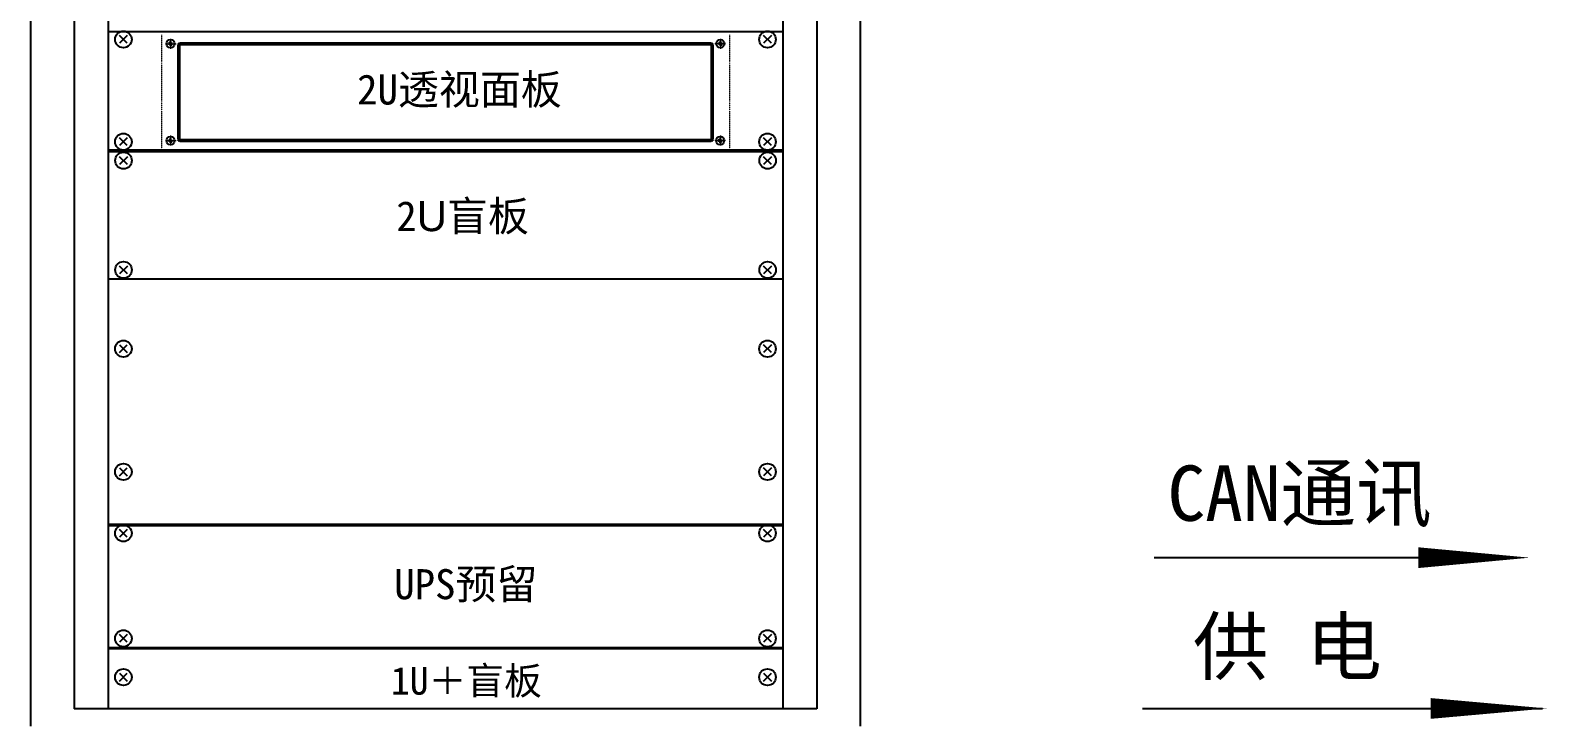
# Model space of a CAD drawing. Extents: x -75138 to 15640, y -12340 to 70479.
# Drawn here: x 3707 to 4809, y -8810 to -8310 of the extents above; entities that cross this region are included whole.
import ezdxf

# ---------------------------------------------------------------- set-up
doc = ezdxf.new("R2010")
doc.units = 0
doc.linetypes.add('CENTER', pattern=[2, 1.25, -0.25, 0.25, -0.25])
doc.linetypes.add('DIVIDE', pattern=[1.25, 0.5, -0.25, 0, -0.25, 0, -0.25])
doc.layers.get('0').update_dxf_attribs({"linetype": 'CONTINUOUS'})
for name, color, linetype, lineweight in [('9双点划线层', 6, 'DIVIDE', 15), ('CAXA0', 7, 'CONTINUOUS', 70), ('中心线', 1, 'CENTER', 18), ('轮廓', 7, 'CONTINUOUS', 50)]:
    doc.layers.add(name, color=color, linetype=linetype, lineweight=lineweight)
doc.layers.add('尺寸线', color=3, linetype='CONTINUOUS')
doc.layers.add('轮廓线', color=7, linetype='CONTINUOUS')
doc.styles.get("Standard").update_dxf_attribs({"font": 'SIMFANG.TTF'})
doc.styles.add('仿宋', font='SIMFANG.TTF')
doc.styles.add('黑', font='SIMHEI.TTF')

msp = doc.modelspace()

# ---------------------------------------------------------------- linework, layer by layer
for p, q in [((3707.2, -6609.3), (3707.2, -8812.3)), ((3738.7, -6609.3), (3738.7, -8799.8)), ((4274.7, -6609.3), (4274.7, -8799.8)), ((4306.2, -6609.3), (4306.2, -8812.3)), ((3763.2, -6621.8), (3763.2, -8799.8)), ((4250.2, -6621.8), (4250.2, -8799.8)), ((4250.2, -8310.9), (3763.2, -8310.9)), ((3777, -8313.6), (3771.4, -8319.2)), ((3777, -8319.2), (3771.4, -8313.6)), ((4242, -8319.2), (4236.4, -8313.6)), ((4242, -8313.6), (4236.4, -8319.2)), ((3777, -8393.1), (3771.4, -8387.5)), ((3777, -8387.5), (3771.4, -8393.1)), ((4242, -8387.5), (4236.4, -8393.1)), ((4242, -8393.1), (4236.4, -8387.5)), ((3777.1, -8401.1), (3771.4, -8406.8)), ((3777.1, -8406.8), (3771.4, -8401.1)), ((4242.1, -8406.8), (4236.4, -8401.1)), ((4242.1, -8401.1), (4236.4, -8406.8)), ((3777.1, -8485.8), (3771.4, -8480.1)), ((3777.1, -8480.1), (3771.4, -8485.8)), ((4242.1, -8480.1), (4236.4, -8485.8)), ((4242.1, -8485.8), (4236.4, -8480.1)), ((4250.3, -8489.6), (3763.3, -8489.6)), ((3771.4, -8542.6), (3777, -8536.9)), ((3771.4, -8536.9), (3777, -8542.6)), ((4242, -8536.9), (4236.4, -8542.6)), ((4242, -8542.6), (4236.4, -8536.9)), ((3771.4, -8625.8), (3777, -8631.5)), ((3771.4, -8631.5), (3777, -8625.8)), ((4242, -8631.5), (4236.4, -8625.8)), ((4242, -8625.8), (4236.4, -8631.5)), ((4250.2, -8666.8), (3763.2, -8666.8)), ((4250.2, -8667.6), (3763.2, -8667.6)), ((3777, -8670.3), (3771.4, -8675.9)), ((3777, -8675.9), (3771.4, -8670.3)), ((4242, -8675.9), (4236.4, -8670.3)), ((4242, -8670.3), (4236.4, -8675.9)), ((4767.9, -8690.7), (4518.4, -8690.7)), ((3777, -8751.8), (3771.4, -8746.2)), ((3777, -8746.2), (3771.4, -8751.8)), ((4242, -8746.2), (4236.4, -8751.8)), ((4242, -8751.8), (4236.4, -8746.2)), ((4250.2, -8755.7), (3763.2, -8755.7)), ((4250.2, -8756.5), (3763.2, -8756.5)), ((4250.2, -8756.5), (3763.2, -8756.5)), ((3771.4, -8779.8), (3777, -8774.1)), ((3771.4, -8774.1), (3777, -8779.8)), ((4236.4, -8774.1), (4242, -8779.8)), ((4236.4, -8779.8), (4242, -8774.1)), ((4274.7, -8799.8), (3738.7, -8799.8)), ((4798.6, -8799.8), (4510, -8799.8))]:
    msp.add_line(p, q)
at = {"color": 0, "linetype": 'Continuous'}
for p, q in [((3807.9, -8319.2), (3806.7, -8319.2)), ((3807.9, -8319.8), (3806.7, -8319.8)), ((3807.9, -8319.2), (3807.9, -8318)), ((3808.5, -8319.2), (3807.9, -8319.2)), ((3807.9, -8319.2), (3807.9, -8319.8)), ((3808.5, -8319.8), (3807.9, -8319.8)), ((3807.9, -8319.8), (3807.9, -8321)), ((3808.5, -8319.2), (3808.5, -8318)), ((3808.5, -8319.2), (3809.7, -8319.2)), ((3808.5, -8319.2), (3808.5, -8319.8)), ((3808.5, -8319.8), (3808.5, -8321)), ((3808.5, -8319.8), (3809.7, -8319.8)), ((4204.9, -8319.2), (4203.7, -8319.2)), ((4204.9, -8319.8), (4203.7, -8319.8)), ((4204.9, -8319.2), (4204.9, -8318)), ((4205.5, -8319.2), (4204.9, -8319.2)), ((4204.9, -8319.2), (4204.9, -8319.8)), ((4205.5, -8319.8), (4204.9, -8319.8)), ((4204.9, -8319.8), (4204.9, -8321)), ((4205.5, -8319.2), (4205.5, -8318)), ((4205.5, -8319.2), (4206.7, -8319.2)), ((4205.5, -8319.2), (4205.5, -8319.8)), ((4205.5, -8319.8), (4205.5, -8321)), ((4205.5, -8319.8), (4206.7, -8319.8)), ((3807.9, -8389.3), (3807.9, -8388)), ((3808.5, -8389.3), (3808.5, -8388)), ((4204.7, -8389.2), (4204.7, -8388)), ((4205.3, -8389.2), (4205.3, -8388)), ((3807.9, -8389.3), (3806.7, -8389.3)), ((3807.9, -8389.8), (3806.7, -8389.8)), ((3808.5, -8389.3), (3807.9, -8389.3)), ((3807.9, -8389.3), (3807.9, -8389.8)), ((3808.5, -8389.8), (3807.9, -8389.8)), ((3807.9, -8389.8), (3807.9, -8391)), ((3808.5, -8389.3), (3809.7, -8389.3)), ((3808.5, -8389.3), (3808.5, -8389.8)), ((3808.5, -8389.8), (3808.5, -8391)), ((3808.5, -8389.8), (3809.7, -8389.8)), ((4204.7, -8389.2), (4203.5, -8389.2)), ((4204.7, -8389.8), (4203.5, -8389.8)), ((4205.3, -8389.2), (4204.7, -8389.2)), ((4204.7, -8389.2), (4204.7, -8389.8)), ((4205.3, -8389.8), (4204.7, -8389.8)), ((4204.7, -8389.8), (4204.7, -8391)), ((4205.3, -8389.2), (4206.5, -8389.2)), ((4205.3, -8389.2), (4205.3, -8389.8)), ((4205.3, -8389.8), (4205.3, -8391)), ((4205.3, -8389.8), (4206.5, -8389.8))]:
    msp.add_line(p, q, dxfattribs=at)
for points in [[(4709, -8690.7, 15, 0, 0), (4789.4, -8690.7, 0, 0, 0)], [(4717.9, -8799.6, 15, 0, 0), (4801.9, -8799.6, 0, 0, 0)]]:
    msp.add_lwpolyline(points, format="xyseb")
for centre in [(3774.2, -8316.4), (4239.2, -8316.4), (3774.2, -8390.3), (4239.2, -8390.3), (3774.3, -8403.9), (4239.3, -8403.9), (3774.3, -8482.9), (4239.3, -8482.9), (3774.2, -8539.8), (4239.2, -8539.8), (3774.2, -8628.7), (4239.2, -8628.7), (3774.2, -8673.1), (4239.2, -8673.1), (3774.2, -8749), (4239.2, -8749), (3774.2, -8777), (4239.2, -8777)]:
    msp.add_circle(centre, 6)
for centre in [(3808.2, -8319.5), (4205.2, -8319.5), (3808.2, -8389.5), (4205, -8389.5)]:
    msp.add_circle(centre, 2.95, dxfattribs=at)
for centre, start, end in [((3808.2, -8319.5), 169.7597, 190.2403), ((3808.2, -8319.5), 79.7597, 100.2403), ((3808.2, -8319.5), 259.7597, 280.2403), ((3808.2, -8319.5), 349.7597, 10.2403), ((4205.2, -8319.5), 169.7597, 190.2403), ((4205.2, -8319.5), 79.7597, 100.2403), ((4205.2, -8319.5), 259.7597, 280.2403), ((4205.2, -8319.5), 349.7597, 10.2403), ((3808.2, -8389.5), 79.7597, 100.2403), ((4205, -8389.5), 79.7597, 100.2403), ((3808.2, -8389.5), 169.7597, 190.2403), ((3808.2, -8389.5), 259.7597, 280.2403), ((3808.2, -8389.5), 349.7597, 10.2403), ((4205, -8389.5), 169.7597, 190.2403), ((4205, -8389.5), 259.7597, 280.2403), ((4205, -8389.5), 349.7597, 10.2403)]:
    msp.add_arc(centre, 1.53, start, end, dxfattribs=at)
at = {"layer": '9双点划线层'}
for p, q in [((3801.7, -8313), (3801.7, -8396)), ((4211.7, -8313), (4211.7, -8396))]:
    msp.add_line(p, q, dxfattribs=at)
at = {"layer": 'CAXA0', "color": 7, "lineweight": -3}
msp.add_line((4250.2, -8310.9), (3763.2, -8310.9), dxfattribs=at)
at = {"layer": '中心线'}
for p, q in [((3804.5, -8319.5), (3812.3, -8319.5)), ((3808.2, -8315.9), (3808.2, -8323.1)), ((4208.9, -8319.5), (4201.1, -8319.5)), ((4205.2, -8315.9), (4205.2, -8323.1)), ((3808.2, -8385.9), (3808.2, -8393.1)), ((4205.2, -8385.9), (4205.2, -8393.1)), ((3804.5, -8389.5), (3812.3, -8389.5)), ((4208.9, -8389.5), (4201.1, -8389.5))]:
    msp.add_line(p, q, dxfattribs=at)
at = {"layer": '轮廓'}
for p, q in [((3814.2, -8320.5), (3814.2, -8388.5)), ((3815.2, -8319.5), (4198.2, -8319.5)), ((4199.2, -8320.5), (4199.2, -8388.5)), ((3763.3, -8396.9), (4250.3, -8396.9)), ((4198.2, -8389.5), (3815.2, -8389.5))]:
    msp.add_line(p, q, dxfattribs=at)
for centre, start, end in [((3815.2, -8320.5), 90, 180), ((4198.2, -8320.5), 0, 90), ((3815.2, -8388.5), 180, 270), ((4198.2, -8388.5), 270, 0)]:
    msp.add_arc(centre, 1, start, end, dxfattribs=at)

# ---------------------------------------------------------------- texts
at = {"layer": '尺寸线', "style": '仿宋'}
msp.add_text('1U＋盲板', height=20, dxfattribs=at).set_placement((3967.3, -8789.6))
at = {"layer": '尺寸线', "insert": (3942.9, -8341.7), "char_height": 21.675, "width": 192.031, "attachment_point": 1}
msp.add_mtext('{\\fFangSong_GB2312|b0|i0|c134|p49;2U透视面板}', dxfattribs=at)
at = {"layer": '尺寸线', "width": 192.031, "attachment_point": 1, "style": '仿宋'}
for s, insert, char_height in [('2{\\fArial|b0|i0|c0|p32;U}盲板', (3971.2, -8433.2), 21.675), ('UPS预留', (3969.7, -8699), 21.68)]:
    msp.add_mtext(s, dxfattribs=dict(at, insert=insert, char_height=char_height))
at = {"layer": '轮廓线', "char_height": 40, "width": 8341.017, "attachment_point": 1, "style": '黑'}
for s, insert in [('CAN通讯', (4527.9, -8624.1)), ('供 电', (4546.3, -8734.9))]:
    msp.add_mtext(s, dxfattribs=dict(at, insert=insert))

doc.saveas('drawing.dxf')
